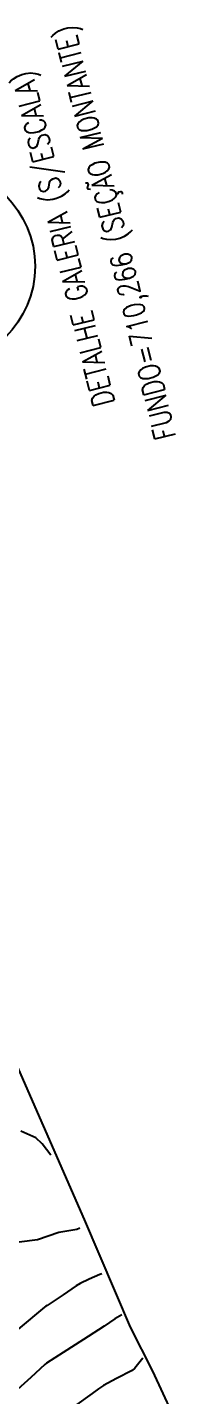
# Model space of a CAD drawing. Header units: metres. Extents: x 298520 to 308411, y 7433745 to 7450750.
# Drawn here: x 305147.9 to 305158.6, y 7438579 to 7438674.9 of the extents above; entities that cross this region are included whole.
import ezdxf

# ---------------------------------------------------------------- set-up
doc = ezdxf.new("R2010")
doc.units = ezdxf.units.M
doc.header["$LTSCALE"] = 10
doc.linetypes.add('CONTINUO', pattern=[0])
for name, color, linetype in [('Area', 45, 'Continuous'), ('Curvas de Nivel 1m', 11, 'Continuous'), ('Curvas de Nivel 5m', 15, 'Continuous'), ('TEXTO', 45, 'Continuous')]:
    doc.layers.add(name, color=color, linetype=linetype)
doc.styles.add('ROMANS', font='romans', dxfattribs={"height": 0.2})

msp = doc.modelspace()

# ---------------------------------------------------------------- linework, layer by layer
at = {"layer": 'Area'}
msp.add_polyline3d([(305143.197, 7438611.023, 750.319), (305151.829, 7438591.356, 744.209), (305155.043, 7438583.795, 741.949), (305156.615, 7438580.721, 741.019), (305158.641, 7438576.328, 740.069)], dxfattribs=at)
at = {"layer": 'Curvas de Nivel 1m', "flags": 128}
for points, elevation in [([(305151.523, 7438590.73), (305151.305, 7438590.654), (305150.047, 7438590.437), (305149.298, 7438590.172), (305148.573, 7438589.918), (305147.291, 7438589.764)], 744), ([(305153.063, 7438587.55), (305152.928, 7438587.483), (305152.172, 7438587.156), (305151.555, 7438586.869), (305151.256, 7438586.689), (305150.352, 7438586.074), (305149.235, 7438585.332), (305149.152, 7438585.274), (305149.044, 7438585.193), (305147.217, 7438583.673)], 743), ([(305154.463, 7438584.66), (305153.977, 7438584.38), (305153.22, 7438583.877), (305152.114, 7438583.156), (305151.207, 7438582.57), (305150.361, 7438582.019), (305149.194, 7438581.288), (305149.066, 7438581.192), (305148.104, 7438580.282), (305147.166, 7438579.442)], 742), ([(305155.933, 7438581.63), (305155.376, 7438580.932), (305155.188, 7438580.772), (305154.099, 7438580.211), (305153.172, 7438579.715), (305152.826, 7438579.487), (305152.386, 7438579.152), (305151.154, 7438578.27), (305150.517, 7438577.809), (305149.794, 7438577.183), (305149.469, 7438576.856), (305149.132, 7438576.487), (305148.443, 7438575.88), (305147.309, 7438575.217)], 741)]:
    msp.add_lwpolyline(points, dxfattribs=dict(at, elevation=elevation))
at = {"layer": 'Curvas de Nivel 5m', "elevation": 745, "flags": 128}
msp.add_lwpolyline([(305149.503, 7438595.86), (305148.888, 7438596.647), (305148.437, 7438597.078), (305147.386, 7438597.526)], dxfattribs=at)
at = {"layer": 'TEXTO', "linetype": 'CONTINUO'}
msp.add_circle((305141.39, 7438658.125), 7, dxfattribs=at)

# ---------------------------------------------------------------- texts
at = {"layer": 'TEXTO', "style": 'ROMANS', "width": 0.8}
for s, p in [('FUNDO=710,266 (SEÇÃO MONTANTE)', (305158.268, 7438646.19)), ('DETALHE GALERIA (S/ESCALA)', (305153.965, 7438648.538))]:
    msp.add_text(s, height=1.5, rotation=103.88118, dxfattribs=at).set_placement(p)

doc.saveas('drawing.dxf')
